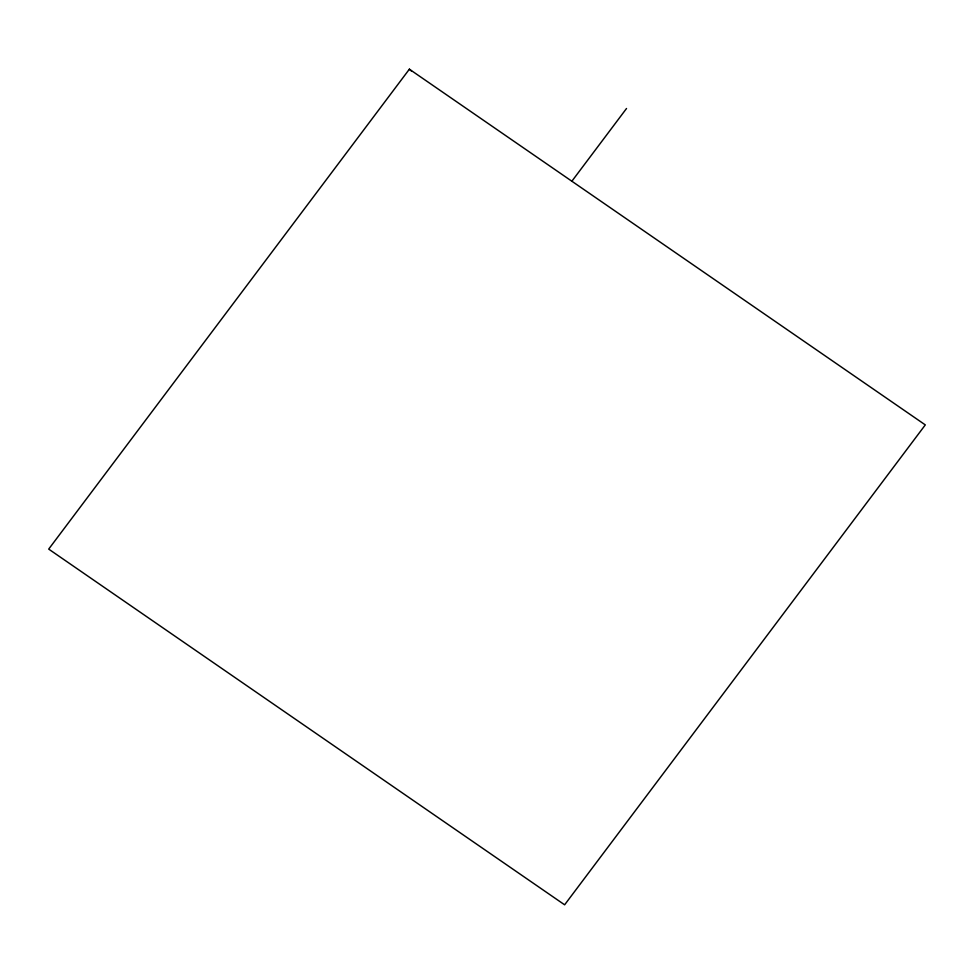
<?xml version="1.0" encoding="UTF-8"?>
<svg xmlns="http://www.w3.org/2000/svg" width="974" height="974" viewBox="0 0 974 974"><rect width="100%" height="100%" fill="white"/><g stroke="black" fill="none" stroke-linecap="round" stroke-linejoin="round"><path stroke-width="1.46" d="M409.372 69.191L48.7 549.105L564.628 904.809L925.3 424.895L409.372 69.191L411.612 71.212M571.908 181.164L626.526 108.491"/></g></svg>
